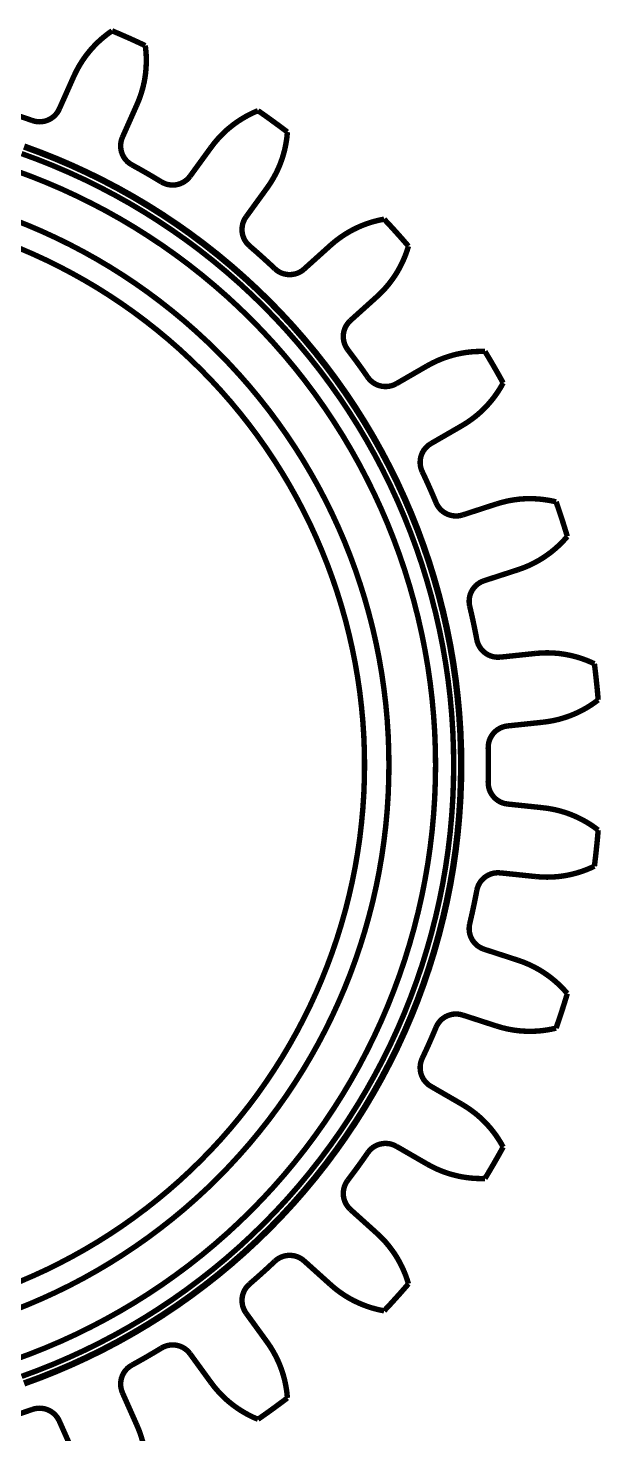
# Model space of a CAD drawing. Extents: x 0.4 to 23.1, y 0.4 to 16.1.
# Drawn here: x 6.29 to 7.333, y 6.335 to 8.894 of the extents above; entities that cross this region are included whole.
import ezdxf

# ---------------------------------------------------------------- set-up
doc = ezdxf.new("R2010")
doc.units = 0
doc.layers.get('0').update_dxf_attribs({"linetype": 'CONTINUOUS'})

msp = doc.modelspace()

# ---------------------------------------------------------------- linework, layer by layer
at = {"color": 0, "const_width": 0.00985}
for points in [[(6.44314, 8.88949), (6.43636, 8.88471), (6.42974, 8.87961), (6.42333, 8.87424), (6.41715, 8.8686), (6.41114, 8.86257), (6.40539, 8.85628), (6.39985, 8.84972), (6.39458, 8.84289), (6.38857, 8.83425), (6.38308, 8.82531), (6.37799, 8.81597), (6.37337, 8.80638)], [(6.44314, 8.88949), (6.45074, 8.88629), (6.45839, 8.88303), (6.46593, 8.87972), (6.47353, 8.87642), (6.48107, 8.87299), (6.48856, 8.86957), (6.4961, 8.8661), (6.50358, 8.86257)], [(6.50358, 8.86257), (6.50456, 8.85433), (6.50521, 8.84603), (6.50549, 8.83768), (6.50537, 8.82932), (6.50493, 8.82081), (6.50413, 8.81228), (6.50299, 8.80376), (6.50142, 8.79531), (6.49897, 8.78504), (6.49604, 8.77496), (6.49251, 8.76492), (6.48844, 8.7551)], [(6.34706, 8.74724), (6.37337, 8.80638)], [(6.46213, 8.69596), (6.48844, 8.7551)], [(6.2391, 8.74522), (6.24653, 8.743), (6.2539, 8.74072), (6.26867, 8.73606), (6.27604, 8.73361), (6.28336, 8.73118), (6.29069, 8.72868), (6.29796, 8.72613)], [(6.34706, 8.74724), (6.345, 8.74322), (6.3425, 8.73947), (6.33957, 8.73606), (6.33626, 8.73296), (6.33263, 8.73031), (6.32872, 8.72803), (6.3246, 8.72629), (6.32026, 8.72493), (6.31581, 8.72418), (6.31142, 8.72385), (6.30697, 8.72407), (6.30263, 8.72478), (6.29796, 8.72613)], [(6.70882, 8.74408), (6.70117, 8.74083), (6.69368, 8.73719), (6.68631, 8.73329), (6.6791, 8.729), (6.67193, 8.72439), (6.66499, 8.71946), (6.65821, 8.71414), (6.65164, 8.70861), (6.64399, 8.70139), (6.63672, 8.69374), (6.62978, 8.68571), (6.62332, 8.67725)], [(6.70882, 8.74408), (6.7156, 8.73936), (6.72239, 8.7346), (6.72911, 8.72982), (6.73579, 8.72493), (6.74251, 8.72006), (6.74914, 8.71517), (6.75575, 8.71018), (6.76232, 8.70518)], [(6.76232, 8.70518), (6.76161, 8.69694), (6.76047, 8.68869), (6.759, 8.68044), (6.75722, 8.67225), (6.75499, 8.66401), (6.75244, 8.65588), (6.74951, 8.64779), (6.74625, 8.63986), (6.74175, 8.63032), (6.73676, 8.6211), (6.73122, 8.61199), (6.72521, 8.60325)], [(6.28267, 8.678), (6.31196, 8.66715), (6.34099, 8.6556), (6.36968, 8.64324), (6.39811, 8.63015), (6.42611, 8.61638), (6.45378, 8.60178), (6.48101, 8.58653), (6.50786, 8.57053), (6.53429, 8.55388), (6.56028, 8.53651), (6.58583, 8.5185), (6.61083, 8.49978), (6.63536, 8.48047), (6.6594, 8.46044), (6.68289, 8.43989), (6.70583, 8.41868), (6.72825, 8.39686), (6.75006, 8.37446), (6.77126, 8.35151), (6.79183, 8.32801), (6.81185, 8.30399), (6.83117, 8.27946), (6.84988, 8.25439), (6.86789, 8.22889), (6.88525, 8.2029), (6.90196, 8.17649), (6.91792, 8.14963), (6.93317, 8.1224), (6.94775, 8.09472), (6.96158, 8.06668), (6.97467, 8.03831), (6.98699, 8.0096), (6.99854, 7.98058), (7.00939, 7.95128), (7.01942, 7.92165), (7.02869, 7.89182), (7.03717, 7.86176), (7.04486, 7.83149), (7.05176, 7.801), (7.05783, 7.77035), (7.06315, 7.73953), (7.06765, 7.70861), (7.07129, 7.67757), (7.07417, 7.64649), (7.07622, 7.61529), (7.07742, 7.5841), (7.07785, 7.55285), (7.07785, 7.55285), (7.07742, 7.5216), (7.07622, 7.49035), (7.07417, 7.45921), (7.07129, 7.42806), (7.06765, 7.39703), (7.06315, 7.3661), (7.05783, 7.33535), (7.05176, 7.30469), (7.04486, 7.27419), (7.03717, 7.24393), (7.02869, 7.21382), (7.01942, 7.18397), (7.00939, 7.1544), (6.99854, 7.12511), (6.98699, 7.09608), (6.97467, 7.06733), (6.96158, 7.03896), (6.94775, 7.01096), (6.93317, 6.98329), (6.91792, 6.95606), (6.90196, 6.92914), (6.88525, 6.90272), (6.86789, 6.87679), (6.84988, 6.85124), (6.83117, 6.82622), (6.81185, 6.80165), (6.79183, 6.77761), (6.77126, 6.75418), (6.75006, 6.73118), (6.72825, 6.70882), (6.70583, 6.68701), (6.68289, 6.66581), (6.6594, 6.64518), (6.63536, 6.62522), (6.61083, 6.60585), (6.58583, 6.58718), (6.56028, 6.56912), (6.53429, 6.55176), (6.50786, 6.5351), (6.48101, 6.51915), (6.45378, 6.50385), (6.42611, 6.48931), (6.39811, 6.47547), (6.36968, 6.4624), (6.34099, 6.45008), (6.31196, 6.43847), (6.28267, 6.42768)], [(6.28326, 6.426), (6.31261, 6.43679), (6.34169, 6.4484), (6.37044, 6.46078), (6.39887, 6.47385), (6.42692, 6.48768), (6.45464, 6.50228), (6.48193, 6.51758), (6.50885, 6.53358), (6.53532, 6.55024), (6.56131, 6.56765), (6.58686, 6.58572), (6.61193, 6.60444), (6.63656, 6.62381), (6.6606, 6.64382), (6.68414, 6.66444), (6.70708, 6.68571), (6.72954, 6.70751), (6.75136, 6.72999), (6.77263, 6.75293), (6.79324, 6.77647), (6.81326, 6.80051), (6.83263, 6.82508), (6.85135, 6.85021), (6.86942, 6.87576), (6.88678, 6.90175), (6.90349, 6.92822), (6.91949, 6.95514), (6.93479, 6.98242), (6.94933, 7.01014), (6.96322, 7.03819), (6.97629, 7.06663), (6.98867, 7.09538), (7.00028, 7.12446), (7.01107, 7.15381), (7.02115, 7.18343), (7.03043, 7.21332), (7.0389, 7.24343), (7.0466, 7.27376), (7.05354, 7.30431), (7.05963, 7.33496), (7.06494, 7.36583), (7.06944, 7.39681), (7.07308, 7.4279), (7.07596, 7.45904), (7.07801, 7.49029), (7.07926, 7.52154), (7.07964, 7.55285), (7.07964, 7.55285), (7.07926, 7.58415), (7.07801, 7.6154), (7.07596, 7.64665), (7.07308, 7.67779), (7.06944, 7.70888), (7.06494, 7.73986), (7.05963, 7.77067), (7.05354, 7.80137), (7.0466, 7.83192), (7.0389, 7.86225), (7.03043, 7.89236), (7.02115, 7.92225), (7.01107, 7.95187), (7.00028, 7.98122), (6.98867, 8.01031), (6.97629, 8.03907), (6.96322, 8.06749), (6.94933, 8.09554), (6.93479, 8.12326), (6.91949, 8.15056), (6.90349, 8.17746), (6.88678, 8.20394), (6.86942, 8.22993), (6.85135, 8.25549), (6.83263, 8.28054), (6.81326, 8.30512), (6.79324, 8.32921), (6.77263, 8.35275), (6.75136, 8.37571), (6.72954, 8.39817), (6.70708, 8.41997), (6.68414, 8.44119), (6.6606, 8.46186), (6.63656, 8.48188), (6.61193, 8.50125), (6.58686, 8.51997), (6.56131, 8.53803), (6.53532, 8.55539), (6.50885, 8.5721), (6.48193, 8.58811), (6.45464, 8.6034), (6.42692, 8.61794), (6.39887, 8.63183), (6.37044, 8.64492), (6.34169, 8.65728), (6.31261, 8.66883), (6.28326, 8.67969)], [(6.46213, 8.69596), (6.46056, 8.69179), (6.45947, 8.68739), (6.45882, 8.68294), (6.45876, 8.67844), (6.45921, 8.67393), (6.46013, 8.66949), (6.46158, 8.66525), (6.46349, 8.66118), (6.46588, 8.65733), (6.46864, 8.65386), (6.47174, 8.65072), (6.47521, 8.64794), (6.47928, 8.6454)], [(6.58524, 8.62489), (6.62332, 8.67725)], [(6.27843, 6.43967), (6.3074, 6.45042), (6.3361, 6.46186), (6.36453, 6.47407), (6.39258, 6.48699), (6.42031, 6.50065), (6.44769, 6.51508), (6.47467, 6.53017), (6.50125, 6.54596), (6.52735, 6.56244), (6.55306, 6.57964), (6.57835, 6.5975), (6.60308, 6.616), (6.62739, 6.63514), (6.65115, 6.65489), (6.67437, 6.67524), (6.69706, 6.69624), (6.71924, 6.71783), (6.74078, 6.73996), (6.76178, 6.76264), (6.78217, 6.78592), (6.80192, 6.80968), (6.82107, 6.83399), (6.83957, 6.85872), (6.85742, 6.88396), (6.87457, 6.90967), (6.89111, 6.93582), (6.9069, 6.9624), (6.92199, 6.98936), (6.93642, 7.01671), (6.95008, 7.04443), (6.963, 7.07254), (6.97521, 7.10092), (6.98665, 7.12967), (6.99735, 7.15864), (7.00732, 7.18793), (7.01644, 7.21744), (7.02485, 7.24718), (7.03244, 7.27718), (7.03928, 7.30735), (7.04531, 7.33763), (7.05057, 7.36811), (7.05501, 7.39871), (7.05865, 7.42942), (7.06147, 7.46018), (7.06347, 7.49104), (7.06467, 7.52192), (7.06511, 7.55285), (7.06467, 7.58376), (7.06347, 7.61464), (7.06147, 7.64551), (7.05865, 7.67626), (7.05501, 7.70697), (7.05057, 7.73757), (7.04531, 7.76801), (7.03928, 7.79833), (7.03244, 7.8285), (7.02485, 7.85846), (7.01644, 7.88824), (7.00732, 7.91775), (6.99735, 7.947), (6.98665, 7.97601), (6.97521, 8.00472), (6.963, 8.03315), (6.95008, 8.06119), (6.93642, 8.08892), (6.92199, 8.11632), (6.9069, 8.14328), (6.89111, 8.16986), (6.87457, 8.19596), (6.85742, 8.22168), (6.83957, 8.2469), (6.82107, 8.27171), (6.80192, 8.29601), (6.78217, 8.31976), (6.76178, 8.34299), (6.74078, 8.36567), (6.71924, 8.38786), (6.69706, 8.4094), (6.67437, 8.43039), (6.65115, 8.45079), (6.62739, 8.47054), (6.60308, 8.48969), (6.57835, 8.50819), (6.55306, 8.52604), (6.52735, 8.54318), (6.50125, 8.55968), (6.47467, 8.57553), (6.44769, 8.5906), (6.42031, 8.60499), (6.39258, 8.61871), (6.36453, 8.63162), (6.3361, 8.64382), (6.3074, 8.65528), (6.27843, 8.66596)], [(6.26742, 6.47081), (6.29557, 6.48118), (6.32351, 6.49235), (6.35113, 6.50418), (6.37842, 6.51676), (6.40533, 6.53006), (6.43192, 6.54406), (6.45817, 6.55875), (6.484, 6.57411), (6.50939, 6.59011), (6.5344, 6.60682), (6.55892, 6.62418), (6.58301, 6.64214), (6.60661, 6.66075), (6.62972, 6.68001), (6.65229, 6.69982), (6.67437, 6.72021), (6.6959, 6.74115), (6.71685, 6.76269), (6.73725, 6.78478), (6.75706, 6.80735), (6.77626, 6.83046), (6.79492, 6.85406), (6.81288, 6.87815), (6.83024, 6.90267), (6.8469, 6.92768), (6.86296, 6.95307), (6.87831, 6.97889), (6.89301, 7.0051), (6.90696, 7.03168), (6.92025, 7.05865), (6.93283, 7.08594), (6.94472, 7.11356), (6.95583, 7.1415), (6.96625, 7.16965), (6.97592, 7.19814), (6.98481, 7.22683), (6.993, 7.25575), (7.00038, 7.28489), (7.007, 7.31418), (7.01286, 7.34364), (7.01796, 7.37326), (7.02225, 7.403), (7.02582, 7.43283), (7.02854, 7.46278), (7.03054, 7.49278), (7.03168, 7.52279), (7.03212, 7.55285), (7.03212, 7.55285), (7.03168, 7.5829), (7.03054, 7.6129), (7.02854, 7.6429), (7.02582, 7.67279), (7.02225, 7.70269), (7.01796, 7.73242), (7.01286, 7.76199), (7.007, 7.7915), (7.00038, 7.82081), (6.993, 7.84993), (6.98481, 7.87885), (6.97592, 7.90756), (6.96625, 7.93599), (6.95583, 7.96419), (6.94472, 7.99214), (6.93283, 8.01975), (6.92025, 8.04704), (6.90696, 8.07394), (6.89301, 8.10053), (6.87831, 8.12679), (6.86296, 8.15261), (6.8469, 8.178), (6.83024, 8.20301), (6.81288, 8.22754), (6.79492, 8.25163), (6.77626, 8.27522), (6.75706, 8.29833), (6.73725, 8.3209), (6.71685, 8.34299), (6.6959, 8.36447), (6.67437, 8.38547), (6.65229, 8.40588), (6.62972, 8.42567), (6.60661, 8.44488), (6.58301, 8.46349), (6.55892, 8.4815), (6.5344, 8.49886), (6.50939, 8.51551), (6.484, 8.53157), (6.45817, 8.54693), (6.43192, 8.56164), (6.40533, 8.57557), (6.37842, 8.58886), (6.35113, 8.60146), (6.32351, 8.61333), (6.29557, 8.62446), (6.26742, 8.63488)], [(6.47928, 8.6454), (6.49283, 8.63792), (6.49957, 8.63411), (6.50629, 8.63026), (6.51964, 8.62244), (6.53288, 8.61442)], [(6.58524, 8.62489), (6.58242, 8.62142), (6.57921, 8.61828), (6.57563, 8.61556), (6.57178, 8.61322), (6.56765, 8.61133), (6.56332, 8.60997), (6.55892, 8.60906), (6.55442, 8.60867), (6.54992, 8.60883), (6.54557, 8.60949), (6.54129, 8.61057), (6.53717, 8.61219), (6.53288, 8.61442)], [(6.68718, 8.55083), (6.72521, 8.60325)], [(6.26514, 6.56044), (6.29101, 6.57075), (6.31657, 6.58176), (6.34185, 6.59337), (6.36681, 6.60568), (6.39144, 6.61865), (6.41569, 6.63226), (6.43961, 6.64649), (6.46317, 6.66135), (6.48628, 6.67681), (6.50906, 6.69287), (6.53131, 6.70953), (6.55317, 6.72672), (6.5746, 6.74451), (6.59549, 6.76286), (6.61594, 6.78174), (6.63585, 6.80117), (6.65528, 6.82113), (6.67415, 6.84158), (6.69254, 6.86247), (6.71029, 6.8839), (6.72754, 6.90571), (6.74419, 6.928), (6.76025, 6.95074), (6.77572, 6.9739), (6.79058, 6.9974), (6.80479, 7.02132), (6.81842, 7.04563), (6.83138, 7.07026), (6.84364, 7.09521), (6.85531, 7.1205), (6.86632, 7.14606), (6.87663, 7.17188), (6.88624, 7.19803), (6.89518, 7.22433), (6.90343, 7.25092), (6.91097, 7.27772), (6.91786, 7.30469), (6.92399, 7.33182), (6.92942, 7.3591), (6.93414, 7.38656), (6.9381, 7.41407), (6.9414, 7.44174), (6.94396, 7.46946), (6.94575, 7.49718), (6.94683, 7.52501), (6.94721, 7.55285), (6.94721, 7.55285), (6.94683, 7.58068), (6.94575, 7.60846), (6.94396, 7.63624), (6.9414, 7.66396), (6.9381, 7.69157), (6.93414, 7.71912), (6.92942, 7.74653), (6.92399, 7.77387), (6.91786, 7.801), (6.91097, 7.82796), (6.90343, 7.85476), (6.89518, 7.88129), (6.88624, 7.90767), (6.87663, 7.93375), (6.86632, 7.95964), (6.85531, 7.98519), (6.84364, 8.01047), (6.83138, 8.03543), (6.81842, 8.06006), (6.80479, 8.08431), (6.79058, 8.10824), (6.77572, 8.13178), (6.76025, 8.15489), (6.74419, 8.17763), (6.72754, 8.19993), (6.71029, 8.22179), (6.69254, 8.24322), (6.67415, 8.26411), (6.65528, 8.28456), (6.63585, 8.30447), (6.61594, 8.32389), (6.59549, 8.34278), (6.5746, 8.36117), (6.55317, 8.3789), (6.53131, 8.39615), (6.50906, 8.41282), (6.48628, 8.42888), (6.46317, 8.44433), (6.43961, 8.45921), (6.41569, 8.47342), (6.39144, 8.48699), (6.36681, 8.49994), (6.34185, 8.51226), (6.31657, 8.52393), (6.29101, 8.53489), (6.26514, 8.54525)], [(6.68718, 8.55083), (6.68474, 8.5471), (6.68278, 8.54303), (6.68126, 8.53879), (6.68024, 8.5344), (6.67974, 8.52989), (6.67974, 8.52539), (6.68024, 8.52094), (6.68126, 8.51654), (6.68283, 8.51226), (6.68479, 8.50831), (6.68718, 8.50461), (6.68994, 8.50114), (6.69342, 8.49783)], [(6.93847, 8.5466), (6.93033, 8.54497), (6.92225, 8.54303), (6.91422, 8.54069), (6.90625, 8.53803), (6.89828, 8.535), (6.89046, 8.53162), (6.88271, 8.52783), (6.87517, 8.52376), (6.86615, 8.51828), (6.85747, 8.51237), (6.84901, 8.50592), (6.84093, 8.49903)], [(6.93847, 8.5466), (6.94412, 8.54058), (6.94976, 8.5345), (6.95535, 8.52843), (6.96089, 8.52229), (6.96642, 8.51611), (6.9719, 8.50993), (6.98275, 8.49744)], [(6.27399, 6.61182), (6.2985, 6.62235), (6.32275, 6.63346), (6.34663, 6.64529), (6.37022, 6.65771), (6.3935, 6.67074), (6.41644, 6.68435), (6.43896, 6.69857), (6.46115, 6.71338), (6.48292, 6.72879), (6.50429, 6.74474), (6.52522, 6.76124), (6.54574, 6.77832), (6.56581, 6.7959), (6.58535, 6.81396), (6.60444, 6.83257), (6.62304, 6.85167), (6.64117, 6.87125), (6.65875, 6.89133), (6.67578, 6.91183), (6.69233, 6.93278), (6.70828, 6.9541), (6.72364, 6.97592), (6.73844, 6.9981), (6.75271, 7.02061), (6.76633, 7.04357), (6.77935, 7.06679), (6.79178, 7.09044), (6.8036, 7.11431), (6.81472, 7.13857), (6.82525, 7.16303), (6.83513, 7.18782), (6.84435, 7.21283), (6.85292, 7.23807), (6.86083, 7.26357), (6.86811, 7.28922), (6.87462, 7.31506), (6.88053, 7.34104), (6.88574, 7.36719), (6.89025, 7.3935), (6.8941, 7.41986), (6.89719, 7.44635), (6.89968, 7.47293), (6.90142, 7.49951), (6.90246, 7.52615), (6.90278, 7.55285), (6.90278, 7.55285), (6.90246, 7.57949), (6.90142, 7.60612), (6.89968, 7.63276), (6.89719, 7.65929), (6.8941, 7.68576), (6.89025, 7.71218), (6.88574, 7.73844), (6.88053, 7.7646), (6.87462, 7.79064), (6.86811, 7.81646), (6.86083, 7.84212), (6.85292, 7.86762), (6.84435, 7.89285), (6.83513, 7.91786), (6.82525, 7.9426), (6.81472, 7.96712), (6.8036, 7.99138), (6.79178, 8.01525), (6.77935, 8.03885), (6.76633, 8.06213), (6.75271, 8.08501), (6.73844, 8.10758), (6.72364, 8.12978), (6.70828, 8.15153), (6.69233, 8.1729), (6.67578, 8.19385), (6.65875, 8.21436), (6.64117, 8.23438), (6.62304, 8.25396), (6.60444, 8.27306), (6.58535, 8.29167), (6.56581, 8.30979), (6.54574, 8.32736), (6.52522, 8.3444), (6.50429, 8.36089), (6.48292, 8.3769), (6.46115, 8.39225), (6.43896, 8.40707), (6.41644, 8.42133), (6.3935, 8.43494), (6.37022, 8.44797), (6.34663, 8.46039), (6.32275, 8.47217), (6.2985, 8.48335), (6.27399, 8.49388)], [(6.69342, 8.49783), (6.69928, 8.49274), (6.70514, 8.48768), (6.71089, 8.48253), (6.71669, 8.47737), (6.72239, 8.47217), (6.72814, 8.46696), (6.73378, 8.46169), (6.73942, 8.45638)], [(6.79281, 8.45574), (6.84093, 8.49903)], [(6.98275, 8.49744), (6.98031, 8.48947), (6.97749, 8.48167), (6.97433, 8.4739), (6.97086, 8.46631), (6.96701, 8.45865), (6.96283, 8.45122), (6.95828, 8.44396), (6.9534, 8.43685), (6.94706, 8.4285), (6.94026, 8.42046), (6.93294, 8.41276), (6.92524, 8.40539)], [(6.79281, 8.45574), (6.78933, 8.4529), (6.78554, 8.45053), (6.78147, 8.44857), (6.77724, 8.4471), (6.77279, 8.44612), (6.76828, 8.44564), (6.76378, 8.44569), (6.75933, 8.44629), (6.75493, 8.44732), (6.75082, 8.44883), (6.74681, 8.45085), (6.74311, 8.45329), (6.73942, 8.45638)], [(6.87711, 8.36208), (6.92524, 8.40539)], [(6.87711, 8.36208), (6.87397, 8.35889), (6.87121, 8.35536), (6.86882, 8.35157), (6.86692, 8.34744), (6.8655, 8.34315), (6.86453, 8.33871), (6.86415, 8.33425), (6.86421, 8.32975), (6.86486, 8.32531), (6.86594, 8.32101), (6.86751, 8.31685), (6.86951, 8.31293), (6.87224, 8.30892)], [(6.87224, 8.30892), (6.8769, 8.30274), (6.88151, 8.29656), (6.89074, 8.28407), (6.89524, 8.27783), (6.89974, 8.27154), (6.90419, 8.26519), (6.90858, 8.25885)], [(7.12207, 8.30572), (7.11372, 8.30583), (7.10542, 8.30556), (7.09711, 8.30501), (7.08876, 8.30404), (7.08035, 8.30274), (7.07194, 8.301), (7.06364, 8.29893), (7.05539, 8.2965), (7.04546, 8.29308), (7.03569, 8.28907), (7.0261, 8.2845), (7.01676, 8.27946)], [(7.12207, 8.30572), (7.12636, 8.29861), (7.13058, 8.2915), (7.13476, 8.2844), (7.13894, 8.27724), (7.14307, 8.27007), (7.14714, 8.26286), (7.15517, 8.24843)], [(6.96072, 8.24707), (7.01676, 8.27946)], [(6.96072, 8.24707), (6.95671, 8.24507), (6.95247, 8.24349), (6.94808, 8.24246), (6.94363, 8.24192), (6.93907, 8.24186), (6.93457, 8.24235), (6.93024, 8.24333), (6.92594, 8.24479), (6.92188, 8.24675), (6.91818, 8.24914), (6.91471, 8.2519), (6.91157, 8.25504), (6.90858, 8.25885)], [(7.15517, 8.24843), (7.1511, 8.24115), (7.14671, 8.23406), (7.14204, 8.22715), (7.13704, 8.22038), (7.13167, 8.21376), (7.12603, 8.20736), (7.12007, 8.20117), (7.11387, 8.19526), (7.1059, 8.18837), (7.09754, 8.18197), (7.08882, 8.17589), (7.07975, 8.17036)], [(7.02371, 8.13797), (7.07975, 8.17036)], [(7.02371, 8.13797), (7.01992, 8.13553), (7.0165, 8.13265), (7.0134, 8.12939), (7.01064, 8.12576), (7.00836, 8.12185), (7.00651, 8.11774), (7.00521, 8.11344), (7.00435, 8.109), (7.00401, 8.10449), (7.00418, 8.1001), (7.00483, 8.09571), (7.00603, 8.09147), (7.00782, 8.08697)], [(7.00782, 8.08697), (7.01112, 8.07997), (7.01438, 8.07297), (7.02078, 8.05886), (7.02387, 8.05176), (7.02696, 8.04471), (7.03, 8.03754), (7.03299, 8.03043)], [(7.25157, 8.0319), (7.24343, 8.03375), (7.23525, 8.03521), (7.22694, 8.03635), (7.21864, 8.03717), (7.21013, 8.03765), (7.20156, 8.03771), (7.19299, 8.03743), (7.1844, 8.03678), (7.17399, 8.03543), (7.16363, 8.03358), (7.15326, 8.03108), (7.14307, 8.0281)], [(7.25157, 8.0319), (7.25424, 8.02408), (7.25694, 8.01622), (7.25956, 8.0084), (7.26215, 8.00054), (7.26714, 7.98481), (7.26958, 7.97689), (7.27197, 7.96897)], [(7.08149, 8.00808), (7.07715, 8.00694), (7.07269, 8.00629), (7.06825, 8.00618), (7.06375, 8.00657), (7.05931, 8.00749), (7.05501, 8.0089), (7.05089, 8.01074), (7.04704, 8.01307), (7.04351, 8.01585), (7.04031, 8.01893), (7.03754, 8.02235), (7.0351, 8.0261), (7.03299, 8.03043)], [(7.08149, 8.00808), (7.14307, 8.0281)], [(7.27197, 7.96897), (7.2665, 7.96272), (7.26079, 7.95671), (7.25472, 7.9509), (7.24849, 7.94536), (7.24186, 7.93994), (7.23497, 7.9349), (7.22786, 7.93007), (7.22054, 7.92557), (7.21132, 7.92051), (7.20182, 7.9159), (7.19206, 7.91183), (7.18201, 7.90826)], [(7.12044, 7.88829), (7.18201, 7.90826)], [(7.12044, 7.88829), (7.11626, 7.88667), (7.11231, 7.88456), (7.10856, 7.882), (7.10514, 7.87907), (7.10211, 7.87571), (7.09944, 7.87201), (7.09728, 7.86817), (7.09549, 7.86399), (7.09424, 7.85965), (7.09347, 7.85531), (7.09326, 7.85086), (7.09347, 7.84646), (7.09429, 7.84169)], [(7.09429, 7.84169), (7.09608, 7.83415), (7.09782, 7.82661), (7.0995, 7.81907), (7.10113, 7.81153), (7.10428, 7.79633), (7.10721, 7.78114)], [(7.15001, 7.74918), (7.14551, 7.74903), (7.14106, 7.74929), (7.13661, 7.75011), (7.13232, 7.75142), (7.12815, 7.75319), (7.12424, 7.75549), (7.12061, 7.75819), (7.11735, 7.76129), (7.11442, 7.76471), (7.11199, 7.76839), (7.10992, 7.77229), (7.10835, 7.77647), (7.10721, 7.78114)], [(7.15001, 7.74918), (7.21436, 7.75597)], [(7.32129, 7.73714), (7.31369, 7.74061), (7.30604, 7.74376), (7.29818, 7.74664), (7.29015, 7.74914), (7.2819, 7.75136), (7.2736, 7.75319), (7.26514, 7.75472), (7.25662, 7.75586), (7.24615, 7.75672), (7.23563, 7.75706), (7.22499, 7.75678), (7.21436, 7.75597)], [(7.32129, 7.73714), (7.32232, 7.72889), (7.32329, 7.72071), (7.32422, 7.71251), (7.32508, 7.70426), (7.32596, 7.69607), (7.32676, 7.68782), (7.32818, 7.67133)], [(7.32818, 7.67133), (7.3215, 7.66635), (7.31467, 7.66168), (7.30757, 7.65722), (7.30029, 7.6531), (7.29264, 7.64925), (7.28489, 7.64567), (7.27692, 7.64247), (7.26882, 7.6396), (7.25879, 7.63656), (7.24854, 7.63406), (7.23807, 7.63211), (7.22754, 7.63069)], [(7.16319, 7.62392), (7.15875, 7.62321), (7.1544, 7.62196), (7.15028, 7.62028), (7.14632, 7.61806), (7.14264, 7.61546), (7.13926, 7.61242), (7.13629, 7.60906), (7.13374, 7.60536), (7.13157, 7.60135), (7.12993, 7.59728), (7.12879, 7.59299), (7.1281, 7.5886), (7.12793, 7.58376)], [(7.16319, 7.62392), (7.22754, 7.63069)], [(7.12793, 7.58376), (7.1281, 7.57607), (7.12831, 7.56054), (7.12831, 7.54508), (7.12819, 7.53737), (7.1281, 7.52962), (7.12793, 7.52186)], [(7.16319, 7.48178), (7.15875, 7.48247), (7.1544, 7.48367), (7.15028, 7.4854), (7.14632, 7.48757), (7.14264, 7.49024), (7.13926, 7.49328), (7.13629, 7.49664), (7.13374, 7.50032), (7.13157, 7.50429), (7.12993, 7.5084), (7.12879, 7.51269), (7.1281, 7.51708), (7.12793, 7.52186)], [(7.16319, 7.48178), (7.22754, 7.47499)], [(7.32818, 7.43431), (7.3215, 7.43929), (7.31467, 7.44401), (7.30757, 7.4484), (7.30029, 7.45253), (7.29264, 7.45643), (7.28489, 7.45996), (7.27692, 7.46322), (7.26882, 7.4661), (7.25879, 7.46912), (7.24854, 7.47162), (7.23807, 7.47358), (7.22754, 7.47499)], [(7.32818, 7.43431), (7.32747, 7.42611), (7.32676, 7.41786), (7.32596, 7.40961), (7.32508, 7.40136), (7.32422, 7.39318), (7.32329, 7.38499), (7.32232, 7.37674), (7.32129, 7.36854)], [(7.32129, 7.36854), (7.31369, 7.36507), (7.30604, 7.36187), (7.29818, 7.35906), (7.29015, 7.3565), (7.2819, 7.35428), (7.2736, 7.35243), (7.26514, 7.35092), (7.25662, 7.34983), (7.24615, 7.3489), (7.23563, 7.34864), (7.22499, 7.34885), (7.21436, 7.34972)], [(7.15001, 7.35644), (7.14551, 7.35667), (7.14106, 7.35633), (7.13661, 7.35558), (7.13232, 7.35428), (7.12815, 7.35243), (7.12424, 7.35015), (7.12061, 7.3475), (7.11735, 7.3444), (7.11442, 7.34099), (7.11199, 7.33729), (7.10992, 7.33333), (7.10835, 7.32921), (7.10721, 7.32454)], [(7.15001, 7.35644), (7.21436, 7.34972)], [(7.10721, 7.32454), (7.10574, 7.31689), (7.10428, 7.30935), (7.10113, 7.29417), (7.0995, 7.28663), (7.09782, 7.27908), (7.09608, 7.27154), (7.09429, 7.264)], [(7.12044, 7.21739), (7.11626, 7.21903), (7.11231, 7.22114), (7.10856, 7.22364), (7.10514, 7.22661), (7.10211, 7.22999), (7.09944, 7.23361), (7.09728, 7.23753), (7.09549, 7.24169), (7.09424, 7.24604), (7.09347, 7.25037), (7.09326, 7.25483), (7.09347, 7.25922), (7.09429, 7.264)], [(7.12044, 7.21739), (7.18201, 7.19738)], [(7.27197, 7.13672), (7.2665, 7.14296), (7.26079, 7.14899), (7.25472, 7.15479), (7.24849, 7.16032), (7.24186, 7.16569), (7.23497, 7.17079), (7.22786, 7.17563), (7.22054, 7.18012), (7.21132, 7.18517), (7.20182, 7.18972), (7.19206, 7.19385), (7.18201, 7.19738)], [(7.27197, 7.13672), (7.26958, 7.12879), (7.26714, 7.12088), (7.26215, 7.10514), (7.25694, 7.08942), (7.25424, 7.0816), (7.25157, 7.07379)], [(7.08149, 7.09754), (7.07715, 7.09868), (7.07269, 7.09933), (7.06825, 7.0995), (7.06375, 7.09912), (7.05931, 7.09819), (7.05501, 7.09679), (7.05089, 7.09494), (7.04704, 7.09256), (7.04351, 7.08985), (7.04031, 7.08675), (7.03754, 7.08328), (7.0351, 7.07958), (7.03299, 7.07525)], [(7.08149, 7.09754), (7.14307, 7.07758)], [(7.03299, 7.07525), (7.03, 7.06808), (7.02696, 7.06099), (7.02387, 7.05388), (7.02078, 7.04682), (7.01438, 7.03271), (7.01112, 7.02572), (7.00782, 7.01872)], [(7.25157, 7.07379), (7.24343, 7.07194), (7.23525, 7.07042), (7.22694, 7.06928), (7.21864, 7.06847), (7.21013, 7.06803), (7.20156, 7.06793), (7.19299, 7.06825), (7.1844, 7.0689), (7.17399, 7.07021), (7.16363, 7.0721), (7.15326, 7.07454), (7.14307, 7.07758)], [(7.02371, 6.96772), (7.01992, 6.97017), (7.0165, 6.97304), (7.0134, 6.97629), (7.01064, 6.97987), (7.00836, 6.98378), (7.00651, 6.98796), (7.00521, 6.99224), (7.00435, 6.99664), (7.00401, 7.00114), (7.00418, 7.00553), (7.00483, 7.00993), (7.00603, 7.01421), (7.00782, 7.01872)], [(7.02371, 6.96772), (7.07975, 6.93533)], [(7.15517, 6.85726), (7.1511, 6.86453), (7.14671, 6.87158), (7.14204, 6.87853), (7.13704, 6.88525), (7.13167, 6.89193), (7.12603, 6.89833), (7.12007, 6.90446), (7.11387, 6.91043), (7.1059, 6.91732), (7.09754, 6.92372), (7.08882, 6.92974), (7.07975, 6.93533)], [(6.96072, 6.85861), (6.95671, 6.86063), (6.95247, 6.86214), (6.94808, 6.86322), (6.94363, 6.86376), (6.93907, 6.86382), (6.93457, 6.86333), (6.93024, 6.86236), (6.92594, 6.86089), (6.92188, 6.85894), (6.91818, 6.85656), (6.91471, 6.85379), (6.91157, 6.85064), (6.90858, 6.84685)], [(6.96072, 6.85861), (7.01676, 6.82622)], [(7.15517, 6.85726), (7.15115, 6.84999), (7.14714, 6.84278), (7.14307, 6.83561), (7.13894, 6.82844), (7.13058, 6.81413), (7.12636, 6.80707), (7.12207, 6.79997)], [(6.90858, 6.84685), (6.90419, 6.8405), (6.89974, 6.83415), (6.89074, 6.82156), (6.88612, 6.81532), (6.88151, 6.80914), (6.8769, 6.8029), (6.87224, 6.79676)], [(7.12207, 6.79997), (7.11372, 6.79986), (7.10542, 6.80007), (7.09711, 6.80067), (7.08876, 6.80165), (7.08035, 6.80296), (7.07194, 6.80464), (7.06364, 6.80675), (7.05539, 6.80914), (7.04546, 6.81261), (7.03569, 6.81663), (7.0261, 6.82118), (7.01676, 6.82622)], [(6.87711, 6.74354), (6.87397, 6.74675), (6.87121, 6.75032), (6.86882, 6.75413), (6.86692, 6.75819), (6.8655, 6.76253), (6.86453, 6.76693), (6.86415, 6.77143), (6.86421, 6.77593), (6.86486, 6.78039), (6.86594, 6.78467), (6.86751, 6.78885), (6.86951, 6.79275), (6.87224, 6.79676)], [(6.87711, 6.74354), (6.92524, 6.70025)], [(6.98275, 6.60824), (6.98031, 6.61615), (6.97749, 6.62403), (6.97433, 6.63172), (6.97086, 6.63938), (6.96701, 6.64697), (6.96283, 6.6544), (6.95828, 6.66174), (6.9534, 6.66878), (6.94706, 6.67719), (6.94026, 6.68522), (6.93294, 6.69293), (6.92524, 6.70025)], [(6.79281, 6.64996), (6.78933, 6.65272), (6.78554, 6.65517), (6.78147, 6.65712), (6.77724, 6.65858), (6.77279, 6.65956), (6.76828, 6.66004), (6.76378, 6.66), (6.75933, 6.6594), (6.75493, 6.65831), (6.75082, 6.65679), (6.74681, 6.65479), (6.74311, 6.6524), (6.73942, 6.64931)], [(6.79281, 6.64996), (6.84093, 6.60667)], [(6.73942, 6.64931), (6.73378, 6.64399), (6.72814, 6.63872), (6.72239, 6.63346), (6.71669, 6.62831), (6.71089, 6.6231), (6.70514, 6.618), (6.69928, 6.6129), (6.69342, 6.60786)], [(6.68718, 6.55479), (6.68474, 6.5586), (6.68278, 6.56267), (6.68126, 6.56689), (6.68024, 6.57129), (6.67974, 6.57574), (6.67974, 6.58029), (6.68024, 6.58475), (6.68126, 6.58914), (6.68283, 6.59337), (6.68479, 6.59733), (6.68718, 6.60107), (6.68994, 6.60449), (6.69342, 6.60786)], [(6.93847, 6.55908), (6.93033, 6.56065), (6.92225, 6.56267), (6.91422, 6.56494), (6.90625, 6.5676), (6.89828, 6.57069), (6.89046, 6.57406), (6.88271, 6.57781), (6.87517, 6.58192), (6.86615, 6.58735), (6.85747, 6.59332), (6.84901, 6.59972), (6.84093, 6.60667)], [(6.98275, 6.60824), (6.97732, 6.60194), (6.9719, 6.59576), (6.96642, 6.58951), (6.95535, 6.57726), (6.94976, 6.57113), (6.93847, 6.55908)], [(6.68718, 6.55479), (6.72521, 6.50244)], [(6.58524, 6.48074), (6.58242, 6.48421), (6.57921, 6.48736), (6.57563, 6.49013), (6.57178, 6.49246), (6.56765, 6.49436), (6.56332, 6.49571), (6.55892, 6.49664), (6.55442, 6.49696), (6.54992, 6.49685), (6.54557, 6.49621), (6.54129, 6.49507), (6.53717, 6.49349), (6.53288, 6.49121)], [(6.76232, 6.40044), (6.76161, 6.40875), (6.76047, 6.41699), (6.759, 6.42524), (6.75722, 6.43338), (6.75499, 6.44168), (6.75244, 6.44982), (6.74951, 6.4579), (6.74625, 6.46582), (6.74175, 6.47532), (6.73676, 6.4846), (6.73122, 6.49371), (6.72521, 6.50244)], [(6.53288, 6.49121), (6.52626, 6.48719), (6.51964, 6.48324), (6.50629, 6.47542), (6.49957, 6.47157), (6.49283, 6.46778), (6.48606, 6.46397), (6.47928, 6.46029)], [(6.58524, 6.48074), (6.62332, 6.42839)], [(6.46213, 6.40967), (6.46056, 6.4139), (6.45947, 6.41824), (6.45882, 6.42269), (6.45876, 6.42719), (6.45921, 6.43175), (6.46013, 6.43614), (6.46158, 6.44043), (6.46349, 6.4445), (6.46588, 6.44829), (6.46864, 6.45176), (6.47174, 6.45492), (6.47521, 6.45768), (6.47928, 6.46029)], [(6.70882, 6.3616), (6.70117, 6.36486), (6.69368, 6.36843), (6.68631, 6.3724), (6.6791, 6.37663), (6.67193, 6.38129), (6.66499, 6.38624), (6.65821, 6.3915), (6.65164, 6.39708), (6.64399, 6.40429), (6.63672, 6.41189), (6.62978, 6.41997), (6.62332, 6.42839)], [(6.46213, 6.40967), (6.48844, 6.35053)], [(6.76232, 6.40044), (6.75575, 6.39546), (6.74251, 6.38558), (6.73579, 6.38069), (6.72911, 6.37587), (6.72239, 6.3711), (6.7156, 6.36632), (6.70882, 6.3616)], [(6.29796, 6.37956), (6.29069, 6.37701), (6.27604, 6.37201), (6.26129, 6.36724), (6.24653, 6.36268), (6.2391, 6.3604)], [(6.34706, 6.35846), (6.345, 6.36242), (6.3425, 6.36615), (6.33957, 6.36957), (6.33626, 6.37267), (6.33263, 6.37538), (6.32872, 6.37761), (6.3246, 6.37939), (6.32026, 6.38069), (6.31581, 6.38151), (6.31142, 6.38178), (6.30697, 6.38157), (6.30263, 6.38092), (6.29796, 6.37956)], [(6.34706, 6.35846), (6.37337, 6.29932)], [(6.50358, 6.24306), (6.50456, 6.25136), (6.50521, 6.2596), (6.50549, 6.26801), (6.50537, 6.27636), (6.50493, 6.28489), (6.50413, 6.2934), (6.50299, 6.30192), (6.50142, 6.31033), (6.49897, 6.32058), (6.49604, 6.33068), (6.49251, 6.34071), (6.48844, 6.35053)]]:
    msp.add_lwpolyline(points, dxfattribs=at)

doc.saveas('drawing.dxf')
